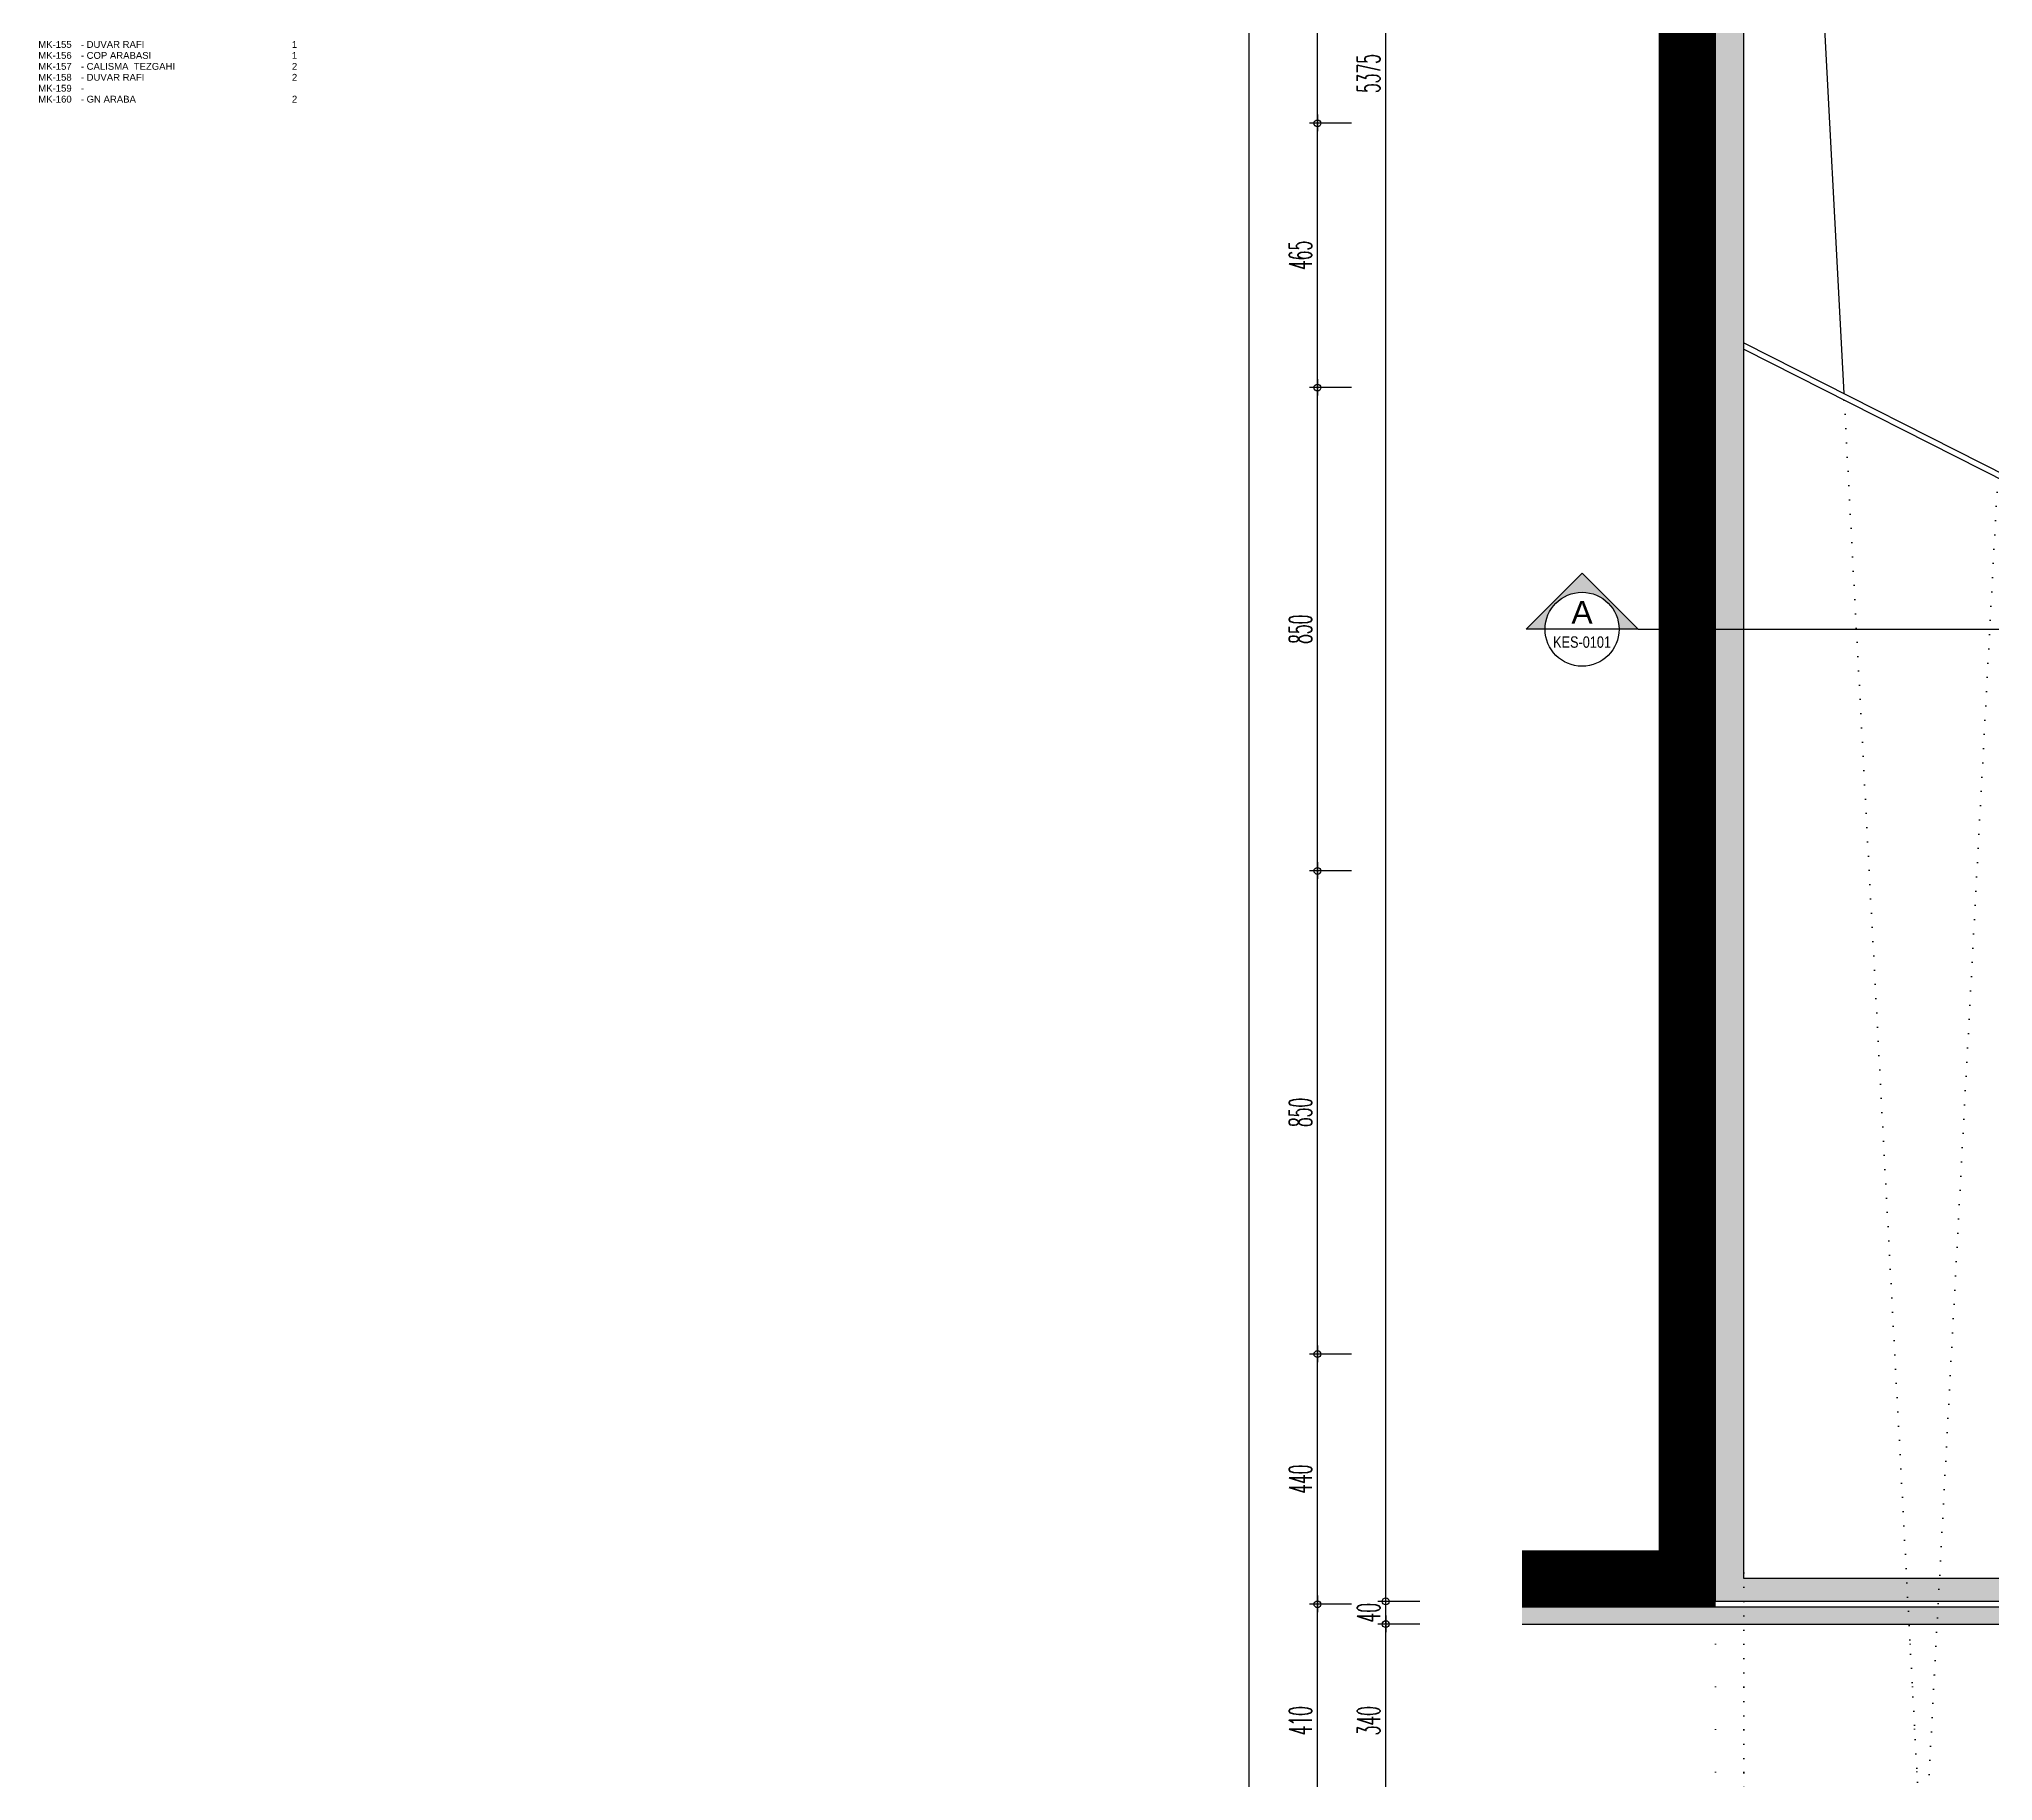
# Model space of a CAD drawing. Extents: x -5598 to 26293, y -3808 to 13850.
# Drawn here: x -5598 to -2162, y 1844 to 4908 of the extents above; entities that cross this region are included whole.
import ezdxf
from ezdxf.enums import TextEntityAlignment as Align

# ---------------------------------------------------------------- set-up
doc = ezdxf.new("R2010")
doc.units = 0
doc.header["$LTSCALE"] = 100
doc.header["$MEASUREMENT"] = 0
doc.linetypes.add('DOT', pattern=[0.25, 0, -0.25])
doc.linetypes.add('HIDDEN2', pattern=[4.7625, 3.175, -1.5875])
doc.layers.add('AP', color=6, linetype='Continuous', lineweight=15)
doc.layers.add('YOLLAR', color=7, linetype='Continuous', lineweight=15)
for name, color, linetype in [('KOLON', 7, 'Continuous'), ('MERD', 7, 'Continuous'), ('OLCU DIS', 7, 'Continuous'), ('SOLID', 7, 'Continuous'), ('TARAMA', 7, 'Continuous'), ('YAZI', 7, 'Continuous')]:
    doc.layers.add(name, color=color, linetype=linetype)
doc.styles.add('ARIAL', font='arial.ttf', dxfattribs={"width": 0.7})
doc.styles.add('olcu', font='romans.shx', dxfattribs={"width": 0.5})
doc.styles.get("Standard").update_dxf_attribs({"font": 'arial.ttf'})
doc.dimstyles.new('1-200', dxfattribs={"dimtxt": 40, "dimasz": 2, "dimexe": 0, "dimexo": 0, "dimgap": 10, "dimtad": 1, "dimdec": 4, "dimrnd": 0.1, "dimzin": 9, "dimdsep": 46, "dimtxsty": 'olcu', "dimblk1": 'SOL', "dimblk2": 'SAG', "dimsah": 1, "dimcen": 0, "dimse1": 1, "dimse2": 1, "dimclre": 13, "dimadec": 0, "dimazin": 0, "dimtfac": 1, "dimtdec": 4, "dimtix": 1, "dimtmove": 2, "dimatfit": 2, "dimldrblk": 'SOL', "dimfxl": 0, "dimtolj": 1, "dimarcsym": 0})

# ---------------------------------------------------------------- blocks, each defined once
blk = doc.blocks.new('Anot Section')
h = blk.add_hatch(color=256)
edge = h.paths.add_edge_path()
edge.add_arc((0, 0), 0.65, 0, 180)
edge.add_line((-0.65, 0), (-0.985, 0))
edge.add_line((-0.985, 0), (0, 0.985))
edge.add_line((0, 0.985), (0.985, 0))
edge.add_line((0.985, 0), (0.65, 0))
for p, q in [((0, 0.985), (-0.985, 0)), ((0, 0.985), (0.985, 0)), ((0.985, 0), (-0.985, 0))]:
    blk.add_line(p, q)
at = {"linetype": 'HIDDEN2', "ltscale": 0.2}
blk.add_line((0.985, 0), (8.523, 0), dxfattribs=at)
blk.add_circle((0, 0), 0.65)
at = {"style": 'ARIAL'}
blk.add_attdef('A', text='', height=0.4, dxfattribs=at).set_placement((0, 0.3), align=Align.MIDDLE_CENTER)
at = {"style": 'ARIAL', "width": 0.8}
blk.add_attdef('AL134', text='', height=0.2, dxfattribs=at).set_placement((0, -0.225), align=Align.MIDDLE_CENTER)
blk = doc.blocks.new('KESIT YERLERI')
at = {"layer": 'YAZI', "color": 7, "xscale": 100, "yscale": 100, "zscale": 100}
blk.add_blockref('Anot Section', (410.3, 12249.7), dxfattribs=at).add_auto_attribs({'A': 'A', 'AL134': 'KES-0101'})
blk = doc.blocks.new('*U550')
at = {"color": 16, "linetype": 'ByBlock', "ltscale": 3}
for p, q in [((-8191.8, -10160), (-8165.1, -10665)), ((-8165.1, -10665), (-8138.3, -10160))]:
    blk.add_line(p, q, dxfattribs=at)
at = {"color": 0, "linetype": 'ByBlock', "ltscale": 3}
for points in [[(-8530, -10160), (-8530, -10665)], [(-8480, -10160), (-8480, -10665)]]:
    blk.add_lwpolyline(points, dxfattribs=at)
blk = doc.blocks.new('TASIYICI SISTEM (1.BODRUM KAT)')
at = {"layer": 'TARAMA'}
h = blk.add_hatch(dxfattribs=at)
h.set_pattern_fill('ANSI33', color=253, scale=100)
h.set_pattern_definition([(45, (-5880, -12320), (-17.67767, 17.67767), []), (45, (-5862.322, -12320), (-17.67767, 17.67767), [12.5, -6.25])])
h.paths.add_polyline_path([(-7810, -4715), (-7850, -4715), (-7850, -10120), (-8480, -10120), (-8480, -4715), (-8780, -4715), (-8780, -2330), (-8550, -2330), (-8550, -60), (-6090, -60), (-6090, 30), (-8640, 30), (-8640, -2260), (-8850, -2260), (-8850, -4785), (-8530, -4785), (-8530, -10160), (-5890, -10160), (-5890, -10120), (-7810, -10120)])
at = {"layer": 'KOLON', "color": 4, "ltscale": 5}
for points in [[(-7810, -10120), (-5890, -10120), (-5890, -10160), (-8530, -10160), (-8530, -4785), (-8850, -4785), (-8850, -2260), (-8640, -2260), (-8640, 30), (-6090, 30)], [(-7850, -10120), (-8480, -10120), (-8480, -4715), (-8780, -4715), (-8780, -2330), (-8550, -2330), (-8550, -60)]]:
    blk.add_lwpolyline(points, dxfattribs=at)
blk = doc.blocks.new('SOL')
at = {"color": 0}
for p, q in [((0, 30), (0, -7)), ((7.6, 0), (-7, 0))]:
    blk.add_line(p, q, dxfattribs=at)
blk.add_circle((0, 0), 3, dxfattribs=at)
blk = doc.blocks.new('SAG')
at = {"color": 0}
for p, q in [((7.6, 0), (-7, 0)), ((0, -30), (0, 7))]:
    blk.add_line(p, q, dxfattribs=at)
blk.add_circle((0, 0), 3, dxfattribs=at)
blk = doc.blocks.new('*D285')
at = {"layer": 'OLCU DIS', "color": 0, "lineweight": -2, "transparency": 16777216}
blk.add_line((-2, -695), (-2648, -695), dxfattribs=at)
at = {"layer": 'OLCU DIS', "color": 0, "lineweight": -2, "transparency": 16777216, "xscale": 2, "yscale": 2, "zscale": 2, "rotation": 180}
blk.add_blockref('SAG', (-2650, -695), dxfattribs=at)
at = {"layer": 'OLCU DIS', "color": 0, "lineweight": -2, "transparency": 16777216, "xscale": 2, "yscale": 2, "zscale": 2}
blk.add_blockref('SOL', (0, -695), dxfattribs=at)
at = {"layer": 'OLCU DIS', "color": 0, "transparency": 16777216, "insert": (-997.4, -665), "char_height": 40, "attachment_point": 5, "style": 'olcu'}
blk.add_mtext('\\A1;2650', dxfattribs=at)
blk = doc.blocks.new('*D331')
at = {"layer": 'OLCU DIS', "color": 0, "lineweight": -2, "transparency": 16777216}
blk.add_line((-2652, -695), (-2968, -695), dxfattribs=at)
at = {"layer": 'OLCU DIS', "color": 0, "lineweight": -2, "transparency": 16777216, "xscale": 2, "yscale": 2, "zscale": 2, "rotation": 180}
blk.add_blockref('SAG', (-2970, -695), dxfattribs=at)
at = {"layer": 'OLCU DIS', "color": 0, "lineweight": -2, "transparency": 16777216, "xscale": 2, "yscale": 2, "zscale": 2}
blk.add_blockref('SOL', (-2650, -695), dxfattribs=at)
at = {"layer": 'OLCU DIS', "color": 0, "transparency": 16777216, "insert": (-2810, -665), "char_height": 40, "attachment_point": 5, "style": 'olcu'}
blk.add_mtext('\\A1;320', dxfattribs=at)
blk = doc.blocks.new('*D332')
at = {"layer": 'OLCU DIS', "color": 0, "lineweight": -2, "transparency": 16777216}
blk.add_line((21268, -935), (-2968, -935), dxfattribs=at)
at = {"layer": 'OLCU DIS', "color": 0, "lineweight": -2, "transparency": 16777216, "xscale": 2, "yscale": 2, "zscale": 2, "rotation": 180}
blk.add_blockref('SAG', (-2970, -935), dxfattribs=at)
at = {"layer": 'OLCU DIS', "color": 0, "lineweight": -2, "transparency": 16777216, "xscale": 2, "yscale": 2, "zscale": 2}
blk.add_blockref('SOL', (21270, -935), dxfattribs=at)
at = {"layer": 'OLCU DIS', "color": 0, "transparency": 16777216, "insert": (9295.6, -905), "char_height": 40, "attachment_point": 5, "style": 'olcu'}
blk.add_mtext('\\A1;24240', dxfattribs=at)
blk = doc.blocks.new('*D336')
at = {"layer": 'OLCU DIS', "color": 0, "lineweight": -2, "transparency": 16777216}
blk.add_line((-3230, 1782), (-3230, 2118), dxfattribs=at)
at = {"layer": 'OLCU DIS', "color": 0, "lineweight": -2, "transparency": 16777216, "xscale": 2, "yscale": 2, "zscale": 2}
for name, p, rotation in [('SAG', (-3230, 2120), 90), ('SOL', (-3230, 1780), 270)]:
    blk.add_blockref(name, p, dxfattribs=dict(at, rotation=rotation))
at = {"layer": 'OLCU DIS', "color": 0, "transparency": 16777216, "insert": (-3260, 1950), "char_height": 40, "attachment_point": 5, "rotation": 90, "style": 'olcu'}
blk.add_mtext('\\A1;340', dxfattribs=at)
blk = doc.blocks.new('*D337')
at = {"layer": 'OLCU DIS', "color": 0, "lineweight": -2, "transparency": 16777216}
blk.add_line((-3230, 2120), (-3230, 2160), dxfattribs=at)
at = {"layer": 'OLCU DIS', "color": 0, "transparency": 16777216, "insert": (-3260, 2140), "char_height": 40, "attachment_point": 5, "rotation": 90, "style": 'olcu'}
blk.add_mtext('\\A1;40', dxfattribs=at)
blk = doc.blocks.new('*D338')
at = {"layer": 'OLCU DIS', "color": 0, "lineweight": -2, "transparency": 16777216}
blk.add_line((-3230, 2162), (-3230, 7533), dxfattribs=at)
at = {"layer": 'OLCU DIS', "color": 0, "lineweight": -2, "transparency": 16777216, "xscale": 2, "yscale": 2, "zscale": 2}
for name, p, rotation in [('SAG', (-3230, 7535), 90), ('SOL', (-3230, 2160), 270)]:
    blk.add_blockref(name, p, dxfattribs=dict(at, rotation=rotation))
at = {"layer": 'OLCU DIS', "color": 0, "transparency": 16777216, "insert": (-3260, 4847.5), "char_height": 40, "attachment_point": 5, "rotation": 90, "style": 'olcu'}
blk.add_mtext('\\A1;5375', dxfattribs=at)
blk = doc.blocks.new('*D345')
at = {"layer": 'OLCU DIS', "color": 0, "lineweight": -2, "transparency": 16777216}
blk.add_line((-3350, 1747), (-3350, 2153), dxfattribs=at)
at = {"layer": 'OLCU DIS', "color": 0, "lineweight": -2, "transparency": 16777216, "xscale": 2, "yscale": 2, "zscale": 2}
for name, p, rotation in [('SAG', (-3350, 2155), 90), ('SOL', (-3350, 1745), 270)]:
    blk.add_blockref(name, p, dxfattribs=dict(at, rotation=rotation))
at = {"layer": 'OLCU DIS', "color": 0, "transparency": 16777216, "insert": (-3380, 1950), "char_height": 40, "attachment_point": 5, "rotation": 90, "style": 'olcu'}
blk.add_mtext('\\A1;410', dxfattribs=at)
blk = doc.blocks.new('*D346')
at = {"layer": 'OLCU DIS', "color": 0, "lineweight": -2, "transparency": 16777216}
blk.add_line((-3350, 2157), (-3350, 2593), dxfattribs=at)
at = {"layer": 'OLCU DIS', "color": 0, "lineweight": -2, "transparency": 16777216, "xscale": 2, "yscale": 2, "zscale": 2}
for name, p, rotation in [('SAG', (-3350, 2595), 90), ('SOL', (-3350, 2155), 270)]:
    blk.add_blockref(name, p, dxfattribs=dict(at, rotation=rotation))
at = {"layer": 'OLCU DIS', "color": 0, "transparency": 16777216, "insert": (-3380, 2375), "char_height": 40, "attachment_point": 5, "rotation": 90, "style": 'olcu'}
blk.add_mtext('\\A1;440', dxfattribs=at)
blk = doc.blocks.new('*D347')
at = {"layer": 'OLCU DIS', "color": 0, "lineweight": -2, "transparency": 16777216}
blk.add_line((-3350, 2597), (-3350, 3443), dxfattribs=at)
at = {"layer": 'OLCU DIS', "color": 0, "lineweight": -2, "transparency": 16777216, "xscale": 2, "yscale": 2, "zscale": 2}
for name, p, rotation in [('SAG', (-3350, 3445), 90), ('SOL', (-3350, 2595), 270)]:
    blk.add_blockref(name, p, dxfattribs=dict(at, rotation=rotation))
at = {"layer": 'OLCU DIS', "color": 0, "transparency": 16777216, "insert": (-3380, 3020), "char_height": 40, "attachment_point": 5, "rotation": 90, "style": 'olcu'}
blk.add_mtext('\\A1;850', dxfattribs=at)
blk = doc.blocks.new('*D348')
at = {"layer": 'OLCU DIS', "color": 0, "lineweight": -2, "transparency": 16777216}
blk.add_line((-3350, 3447), (-3350, 4293), dxfattribs=at)
at = {"layer": 'OLCU DIS', "color": 0, "lineweight": -2, "transparency": 16777216, "xscale": 2, "yscale": 2, "zscale": 2}
for name, p, rotation in [('SAG', (-3350, 4295), 90), ('SOL', (-3350, 3445), 270)]:
    blk.add_blockref(name, p, dxfattribs=dict(at, rotation=rotation))
at = {"layer": 'OLCU DIS', "color": 0, "transparency": 16777216, "insert": (-3380, 3870), "char_height": 40, "attachment_point": 5, "rotation": 90, "style": 'olcu'}
blk.add_mtext('\\A1;850', dxfattribs=at)
blk = doc.blocks.new('*D349')
at = {"layer": 'OLCU DIS', "color": 0, "lineweight": -2, "transparency": 16777216}
blk.add_line((-3350, 4297), (-3350, 4758), dxfattribs=at)
at = {"layer": 'OLCU DIS', "color": 0, "lineweight": -2, "transparency": 16777216, "xscale": 2, "yscale": 2, "zscale": 2}
for name, p, rotation in [('SAG', (-3350, 4760), 90), ('SOL', (-3350, 4295), 270)]:
    blk.add_blockref(name, p, dxfattribs=dict(at, rotation=rotation))
at = {"layer": 'OLCU DIS', "color": 0, "transparency": 16777216, "insert": (-3380, 4527.5), "char_height": 40, "attachment_point": 5, "rotation": 90, "style": 'olcu'}
blk.add_mtext('\\A1;465', dxfattribs=at)
blk = doc.blocks.new('*D350')
at = {"layer": 'OLCU DIS', "color": 0, "lineweight": -2, "transparency": 16777216}
blk.add_line((-3350, 4762), (-3350, 5143), dxfattribs=at)
at = {"layer": 'OLCU DIS', "color": 0, "lineweight": -2, "transparency": 16777216, "xscale": 2, "yscale": 2, "zscale": 2}
for name, p, rotation in [('SAG', (-3350, 5145), 90), ('SOL', (-3350, 4760), 270)]:
    blk.add_blockref(name, p, dxfattribs=dict(at, rotation=rotation))
at = {"layer": 'OLCU DIS', "color": 0, "transparency": 16777216, "insert": (-3380, 4952.5), "char_height": 40, "attachment_point": 5, "rotation": 90, "style": 'olcu'}
blk.add_mtext('\\A1;385', dxfattribs=at)
blk = doc.blocks.new('*D368')
at = {"layer": 'OLCU DIS', "color": 0, "lineweight": -2, "transparency": 16777216}
blk.add_line((-3470, -338), (-3470, 12638), dxfattribs=at)
at = {"layer": 'OLCU DIS', "color": 0, "lineweight": -2, "transparency": 16777216, "xscale": 2, "yscale": 2, "zscale": 2}
for name, p, rotation in [('SAG', (-3470, 12640), 90), ('SOL', (-3470, -340), 270)]:
    blk.add_blockref(name, p, dxfattribs=dict(at, rotation=rotation))
at = {"layer": 'OLCU DIS', "color": 0, "transparency": 16777216, "insert": (-3500, 6150), "char_height": 40, "attachment_point": 5, "rotation": 90, "style": 'olcu'}
blk.add_mtext('\\A1;12980', dxfattribs=at)
blk = doc.blocks.new('*D475')
at = {"layer": 'OLCU DIS', "color": 0, "lineweight": -2, "transparency": 16777216}
blk.add_line((-2687, -815), (-2968, -815), dxfattribs=at)
at = {"layer": 'OLCU DIS', "color": 0, "lineweight": -2, "transparency": 16777216, "xscale": 2, "yscale": 2, "zscale": 2, "rotation": 180}
blk.add_blockref('SAG', (-2970, -815), dxfattribs=at)
at = {"layer": 'OLCU DIS', "color": 0, "lineweight": -2, "transparency": 16777216, "xscale": 2, "yscale": 2, "zscale": 2}
blk.add_blockref('SOL', (-2685, -815), dxfattribs=at)
at = {"layer": 'OLCU DIS', "color": 0, "transparency": 16777216, "insert": (-2827.5, -785), "char_height": 40, "attachment_point": 5, "style": 'olcu'}
blk.add_mtext('\\A1;285', dxfattribs=at)

msp = doc.modelspace()

# ---------------------------------------------------------------- hatches: boundary and pattern name
at = {"layer": 'TARAMA'}
h = msp.add_hatch(dxfattribs=at)
h.set_pattern_fill('ANSI33', color=253, scale=100)
h.paths.add_polyline_path([(-10, 2150), (-2990.23412, 2150), (-2990.23412, 2120), (-10, 2120)])
h.paths.add_polyline_path([(-10, 1780), (-2990.23412, 1780), (-2990.23412, 1750), (-10, 1750)])

# ---------------------------------------------------------------- linework, layer by layer
at = {"layer": 'KOLON', "color": 4}
for p, q in [((-10, 2150), (-2990.23412, 2150)), ((-2990.23412, 2120), (-10, 2120))]:
    msp.add_line(p, q, dxfattribs=at)
at = {"layer": 'MERD', "color": 6}
for p, q in [((-2600, 4373.60524), (-1970, 4054.71635)), ((-2600, 4362.4249), (-1970, 4043.53601))]:
    msp.add_line(p, q, dxfattribs=at)
at = {"layer": 'MERD', "color": 6, "linetype": 'DOT'}
msp.add_line((-2600, 2210), (-2600, 1655), dxfattribs=at)
at = {"layer": 'MERD', "color": 6}
msp.add_lwpolyline([(-2600, 7605), (-2424.2156, 4284.62795)], dxfattribs=at)
at = {"layer": 'MERD', "color": 6, "linetype": 'DOT'}
msp.add_lwpolyline([(-2423.6074, 4273.13976), (-2285, 1655), (-2153.62736, 4136.4832)], dxfattribs=at)
at = {"layer": 'SOLID', "color": 251, "const_width": 100}
msp.add_lwpolyline([(-2990.23412, 2200), (-2700, 2200), (-2700, 7485), (-3020, 7485), (-3020, 10110), (-2810, 10110), (-2810, 12400), (-160, 12400), (-160, 12350), (220, 12350), (220, 12690), (990, 12690), (990, 12350), (1920, 12350), (1920, 12690), (2625, 12690), (2625, 12350), (3765.00004, 12350), (3765.00004, 12260), (5875, 12260)], dxfattribs=at)

# ---------------------------------------------------------------- block references
at = {"layer": 'KOLON'}
msp.add_blockref('TASIYICI SISTEM (1.BODRUM KAT)', (5880, 12320), dxfattribs=at)
at = {"layer": 'YAZI'}
msp.add_blockref('KESIT YERLERI', (-3295, -8379.7089), dxfattribs=at)
at = {"layer": 'YOLLAR', "color": 9, "linetype": 'DOT'}
msp.add_blockref('*U550', (5880, 12320.00004), dxfattribs=at)

# ---------------------------------------------------------------- texts
at = {"layer": 'AP'}
for s, p in [('MK-155', (-5599.45855, 4892.61256)), ('MK-156', (-5599.45855, 4873.37654)), ('-', (-5524.45855, 4892.61256)), ('COP ARABASI', (-5514.45855, 4873.37654)), ('DUVAR RAFI', (-5514.45855, 4892.61256)), ('1', (-5153.45855, 4892.61256)), ('1', (-5153.45855, 4873.37654)), ('MK-157', (-5599.45855, 4854.14052)), ('MK-158', (-5599.45855, 4834.90451)), ('-', (-5524.45855, 4873.37654)), ('-', (-5524.45855, 4854.14052)), ('CALISMA  TEZGAHI', (-5514.45855, 4854.14052)), ('DUVAR RAFI', (-5514.45855, 4834.90451)), ('2', (-5153.45855, 4854.14052)), ('2', (-5153.45855, 4834.90451)), ('MK-159', (-5599.45855, 4815.66849)), ('-', (-5524.45855, 4834.90451)), ('-', (-5524.45855, 4815.66849)), ('MK-160', (-5599.45855, 4796.43247)), ('-', (-5524.45855, 4796.43247)), ('GN ARABA', (-5514.45855, 4796.43247)), ('2', (-5153.45855, 4796.43247))]:
    msp.add_text(s, height=12, dxfattribs=at).set_placement(p)

# ---------------------------------------------------------------- dimensions: what is measured, and where the dimension line sits
at = {"layer": 'OLCU DIS', "color": 7}
for base, p1, p2, picture, middle in [((-3470, 12640), (-3170, -340), (-3170, 12640), '*D368', (-3500, 6150)), ((-3230, 7535), (-2990.23412, 2160), (-2970, 7535), '*D338', (-3260, 4847.5)), ((-3350, 5145), (-3045, 4760), (-3045, 5145), '*D350', (-3380, 4952.5)), ((-3350, 4760), (-3045, 4295), (-3045, 4760), '*D349', (-3380, 4527.5)), ((-3350, 4295), (-3045, 3445), (-3045, 4295), '*D348', (-3380, 3870)), ((-3350, 3445), (-3045, 2595), (-3045, 3445), '*D347', (-3380, 3020)), ((-3350, 2595), (-3045, 2155), (-3045, 2595), '*D346', (-3380, 2375)), ((-3350, 2155), (-3045, 1745), (-3045, 2155), '*D345', (-3380, 1950)), ((-3230, 2160), (-2990.23412, 2120), (-2990.23412, 2160), '*D337', (-3260, 2140)), ((-3230, 2120), (-2990.23412, 1780), (-2990.23412, 2120), '*D336', (-3260, 1950))]:
    dim = msp.add_linear_dim(base=base, p1=p1, p2=p2, angle=90, dimstyle='1-200', dxfattribs=at)
    dim.commit()
    dim.dimension.update_dxf_attribs({"geometry": picture, "text_midpoint": middle})
for base, p1, picture, middle in [((-2970, -695), (-2650, 2160), '*D331', (-2810, -665)), ((-2970, -815), (-2685, -695), '*D475', (-2827.5, -785))]:
    dim = msp.add_linear_dim(base=base, p1=p1, p2=(-2970, 7535), dimstyle='1-200', dxfattribs=at)
    dim.commit()
    dim.dimension.update_dxf_attribs({"geometry": picture, "text_midpoint": middle})
for base, p1, p2, picture, middle in [((-2970, -935), (21270, -635), (-2970, 7535), '*D332', (9295.63768, -905)), ((-2650, -695), (0, 0), (-2650, 2160), '*D285', (-997.38368, -665))]:
    dim = msp.add_linear_dim(base=base, p1=p1, p2=p2, dimstyle='1-200', dxfattribs=at)
    dim.commit()
    dim.dimension.update_dxf_attribs({"geometry": picture, "text_midpoint": middle, "dimtype": 160})

doc.saveas('drawing.dxf')
